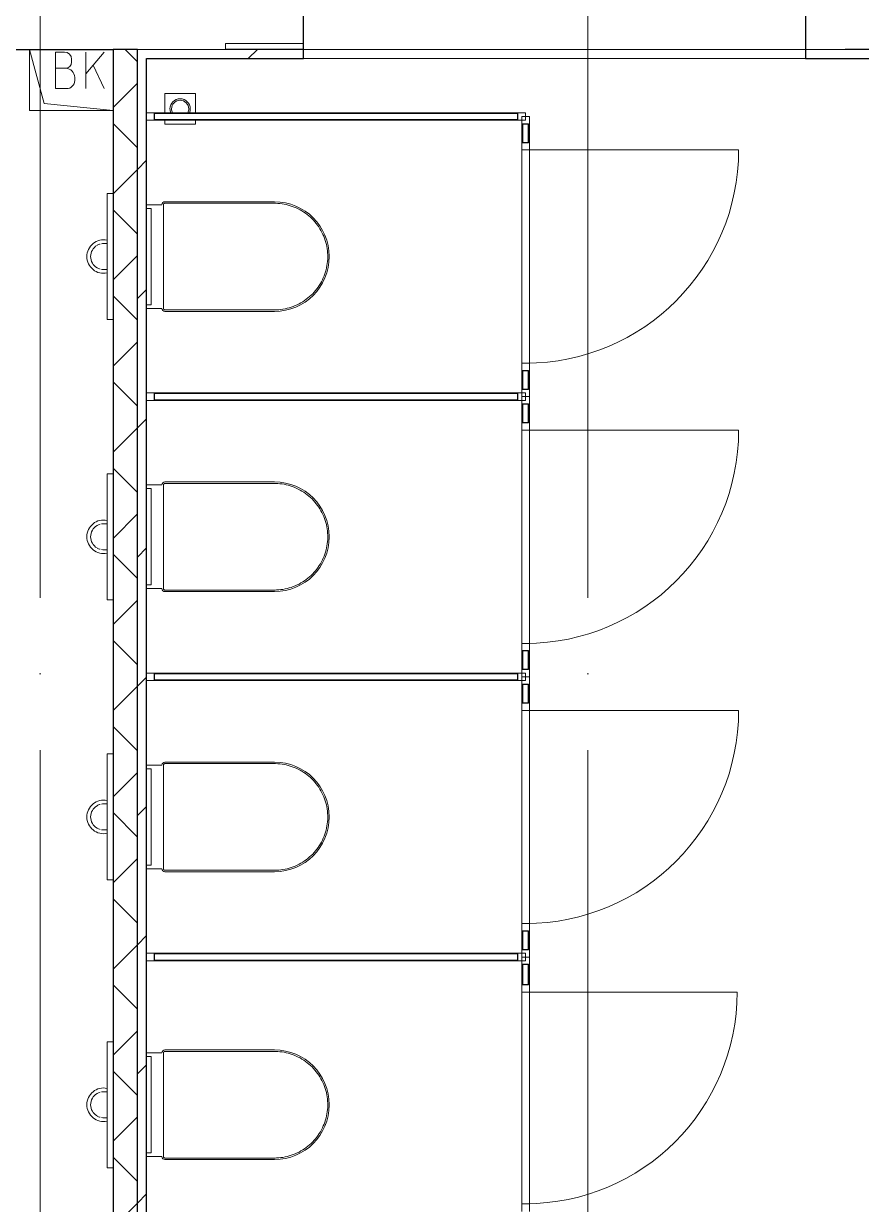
# Model space of a CAD drawing. Header units: millimetres. Extents: x -586848 to 520591, y -385801 to 675781.
# Drawn here: x 116819 to 119572, y 625079 to 628956 of the extents above; entities that cross this region are included whole.
import ezdxf

# ---------------------------------------------------------------- set-up
doc = ezdxf.new("R2010")
doc.units = ezdxf.units.MM
doc.linetypes.add('ADSK_Линия сетки', pattern=[25, 20, -2.5, 0, -2.5])
for name, color, linetype, lineweight in [('Витраж', 7, 'Continuous', 9), ('Двери', 252, 'Continuous', 9), ('Оси', 252, 'Continuous', 9), ('Перекрытие', 252, 'Continuous', 18), ('Сантехника', 252, 'Continuous', 9), ('Стены внутренние', 7, 'Continuous', 18), ('Стены наружные', 7, 'Continuous', 18), ('Стены разрез', 7, 'Continuous', 30)]:
    doc.layers.add(name, color=color, linetype=linetype, lineweight=lineweight)

# ---------------------------------------------------------------- blocks, each defined once
blk = doc.blocks.new('2 этаж')
at = {"color": 251, "lineweight": 18, "true_color": 0x636466}
for p, q in [((117641, -3839.3), (117689.1, -4016.4)), ((117641, -4039.3), (117641, -3839.3)), ((117756.3, -3847.9), (117726.3, -3847.9)), ((117726.3, -3847.9), (117726.3, -3967.9)), ((117779.6, -3881.2), (117779.6, -3871.2)), ((117886.3, -3847.9), (117826.3, -3919.4)), ((117826.3, -3967.9), (117826.3, -3847.9)), ((117759.6, -3901.2), (117726.3, -3901.2)), ((117886.3, -3967.9), (117850.3, -3890.8)), ((117789.6, -3941.2), (117789.6, -3931.2)), ((117726.3, -3967.9), (117762.9, -3967.9)), ((117689.1, -4016.4), (117916, -4039.3)), ((117916, -4039.3), (117641, -4039.3))]:
    blk.add_line(p, q, dxfattribs=at)
for centre, radius, start, end in [((117756.3, -3871.2), 23.3, 0, 90), ((117759.6, -3881.2), 20, 270, 0), ((117759.6, -3931.2), 30, 0, 90), ((117762.9, -3941.2), 26.7, 270, 0)]:
    blk.add_arc(centre, radius, start, end, dxfattribs=at)
at = {"layer": 'Витраж', "color": 251, "lineweight": 18, "true_color": 0x636466, "extrusion": (0, 0, -1)}
for p, q in [((118051, -4046.8), (118026, -4046.8)), ((118026, -4046.8), (118026, -4071.8)), ((118051, -4071.8), (118051, -4046.8)), ((119283.5, -4059.3), (119258.5, -4059.3)), ((119258.5, -4059.3), (119258.5, -4084.3)), ((119283.5, -4084.3), (119283.5, -4059.3)), ((118026, -4071.8), (118051, -4071.8)), ((119258.5, -4084.3), (119283.5, -4084.3)), ((119283.5, -4144.3), (119258.5, -4144.3)), ((119258.5, -4144.3), (119258.5, -4169.3)), ((119283.5, -4169.3), (119283.5, -4144.3)), ((119258.5, -4169.3), (119283.5, -4169.3)), ((119283.5, -4869.3), (119258.5, -4869.3)), ((119258.5, -4869.3), (119258.5, -4894.3)), ((119283.5, -4894.3), (119283.5, -4869.3)), ((119258.5, -4894.3), (119283.5, -4894.3)), ((119271, -4966.8), (119246, -4966.8)), ((119246, -4966.8), (119246, -4991.8)), ((119246, -4991.8), (119271, -4991.8)), ((119283.5, -4979.3), (119258.5, -4979.3)), ((119258.5, -4979.3), (119258.5, -5004.3)), ((119271, -4991.8), (119271, -4966.8)), ((119283.5, -5004.3), (119283.5, -4979.3)), ((119258.5, -5004.3), (119283.5, -5004.3)), ((119283.5, -5064.3), (119258.5, -5064.3)), ((119258.5, -5064.3), (119258.5, -5089.3)), ((119283.5, -5089.3), (119283.5, -5064.3)), ((119258.5, -5089.3), (119283.5, -5089.3)), ((119283.5, -5789.3), (119258.5, -5789.3)), ((119258.5, -5789.3), (119258.5, -5814.3)), ((119258.5, -5814.3), (119283.5, -5814.3)), ((119283.5, -5814.3), (119283.5, -5789.3)), ((119271, -5886.8), (119246, -5886.8)), ((119246, -5886.8), (119246, -5911.8)), ((119271, -5911.8), (119271, -5886.8)), ((119246, -5911.8), (119271, -5911.8)), ((119283.5, -5899.3), (119258.5, -5899.3)), ((119258.5, -5899.3), (119258.5, -5924.3)), ((119258.5, -5924.3), (119283.5, -5924.3)), ((119283.5, -5924.3), (119283.5, -5899.3)), ((119283.5, -5984.3), (119258.5, -5984.3)), ((119258.5, -5984.3), (119258.5, -6009.3)), ((119258.5, -6009.3), (119283.5, -6009.3)), ((119283.5, -6009.3), (119283.5, -5984.3)), ((119283.5, -6709.3), (119258.5, -6709.3)), ((119258.5, -6709.3), (119258.5, -6734.3)), ((119258.5, -6734.3), (119283.5, -6734.3)), ((119283.5, -6734.3), (119283.5, -6709.3)), ((119271, -6806.8), (119246, -6806.8)), ((119246, -6806.8), (119246, -6831.8)), ((119283.5, -6819.3), (119258.5, -6819.3)), ((119258.5, -6819.3), (119258.5, -6844.3)), ((119271, -6831.8), (119271, -6806.8)), ((119283.5, -6844.3), (119283.5, -6819.3)), ((119246, -6831.8), (119271, -6831.8)), ((119258.5, -6844.3), (119283.5, -6844.3)), ((119283.5, -6909.3), (119258.5, -6909.3)), ((119258.5, -6909.3), (119258.5, -6934.3)), ((119258.5, -6934.3), (119283.5, -6934.3)), ((119283.5, -6934.3), (119283.5, -6909.3)), ((119283.5, -7629.3), (119258.5, -7629.3)), ((119258.5, -7629.3), (119258.5, -7654.3)), ((119283.5, -7654.3), (119283.5, -7629.3))]:
    blk.add_line(p, q, dxfattribs=at)
at = {"layer": 'Витраж', "color": 251, "true_color": 0x636466}
for p, q in [((118051, -4046.8), (119246, -4046.8)), ((118051, -4071.8), (119246, -4071.8)), ((119258.5, -4084.3), (119258.5, -4144.3)), ((119283.5, -4084.3), (119283.5, -4144.3)), ((119258.5, -4169.3), (119258.5, -4869.3)), ((119283.5, -4169.3), (119283.5, -4869.3)), ((119258.5, -4894.3), (119258.5, -4954.3)), ((119283.5, -4894.3), (119283.5, -4954.3)), ((119246, -4966.8), (118051, -4966.8)), ((119246, -4991.8), (118051, -4991.8)), ((119258.5, -5004.3), (119258.5, -5064.3)), ((119283.5, -5004.3), (119283.5, -5064.3)), ((119258.5, -5089.3), (119258.5, -5789.3)), ((119283.5, -5089.3), (119283.5, -5789.3)), ((119258.5, -5814.3), (119258.5, -5874.3)), ((119283.5, -5814.3), (119283.5, -5874.3)), ((119246, -5886.8), (118051, -5886.8)), ((119246, -5911.8), (118051, -5911.8)), ((119258.5, -5924.3), (119258.5, -5984.3)), ((119283.5, -5924.3), (119283.5, -5984.3)), ((119258.5, -6009.3), (119258.5, -6709.3)), ((119283.5, -6009.3), (119283.5, -6709.3)), ((119258.5, -6734.3), (119258.5, -6794.3)), ((119283.5, -6734.3), (119283.5, -6794.3)), ((119246, -6806.8), (118051, -6806.8)), ((119246, -6831.8), (118051, -6831.8)), ((119258.5, -6844.3), (119258.5, -6909.3)), ((119283.5, -6844.3), (119283.5, -6909.3)), ((119258.5, -6934.3), (119258.5, -7629.3)), ((119283.5, -6934.3), (119283.5, -7629.3))]:
    blk.add_line(p, q, dxfattribs=at)
at = {"layer": 'Витраж', "color": 251, "lineweight": 18, "true_color": 0x636466}
for p, q in [((119271, -4046.8), (119246, -4046.8)), ((119246, -4046.8), (119246, -4071.8)), ((119271, -4071.8), (119271, -4046.8)), ((119246, -4071.8), (119271, -4071.8)), ((119283.5, -4954.3), (119258.5, -4954.3)), ((119258.5, -4954.3), (119258.5, -4979.3)), ((119283.5, -4979.3), (119283.5, -4954.3)), ((118051, -4966.8), (118026, -4966.8)), ((118026, -4966.8), (118026, -4991.8)), ((118026, -4991.8), (118051, -4991.8)), ((118051, -4991.8), (118051, -4966.8)), ((119258.5, -4979.3), (119283.5, -4979.3)), ((118051, -5886.8), (118026, -5886.8)), ((118026, -5886.8), (118026, -5911.8)), ((118051, -5911.8), (118051, -5886.8)), ((119283.5, -5874.3), (119258.5, -5874.3)), ((119258.5, -5874.3), (119258.5, -5899.3)), ((119283.5, -5899.3), (119283.5, -5874.3)), ((118026, -5911.8), (118051, -5911.8)), ((119258.5, -5899.3), (119283.5, -5899.3)), ((118051, -6806.8), (118026, -6806.8)), ((118026, -6806.8), (118026, -6831.8)), ((118051, -6831.8), (118051, -6806.8)), ((119283.5, -6794.3), (119258.5, -6794.3)), ((119258.5, -6794.3), (119258.5, -6819.3)), ((119258.5, -6819.3), (119283.5, -6819.3)), ((119283.5, -6819.3), (119283.5, -6794.3)), ((118026, -6831.8), (118051, -6831.8))]:
    blk.add_line(p, q, dxfattribs=at)
at = {"layer": 'Двери', "color": 251, "true_color": 0x636466}
for p, q in [((119283.5, -4169.3), (119971, -4169.3)), ((119283.5, -5089.3), (119971, -5089.3)), ((119283.5, -6009.3), (119971, -6009.3)), ((119283.5, -6934.3), (119966, -6934.3))]:
    blk.add_line(p, q, dxfattribs=at)
for centre, radius in [((119271, -4169.3), 700), ((119271, -5089.3), 700), ((119271, -6009.3), 700), ((119271, -6934.3), 695)]:
    blk.add_arc(centre, radius, 270, 0, dxfattribs=at)
at = {"layer": 'Оси', "color": 251, "linetype": 'ADSK_Линия сетки', "ltscale": 100, "true_color": 0x636466}
for p, q in [((117676, -1139.3), (117676, -32265.4)), ((119476, -1139.3), (119476, -32265.4)), ((170543.3, -3839.3), (93565.9, -3839.3))]:
    blk.add_line(p, q, dxfattribs=at)
at = {"layer": 'Перекрытие', "color": 251, "ltscale": 100, "true_color": 0x636466}
for p, q in [((117641, -4039.3), (117641, -3839.3)), ((117916, -4039.3), (117641, -4039.3))]:
    blk.add_line(p, q, dxfattribs=at)
at = {"layer": 'Сантехника', "color": 251, "true_color": 0x636466}
for p, q in [((118186, -3984.3), (118086, -3984.3)), ((118086, -3984.3), (118086, -4046.8)), ((118186, -4046.8), (118186, -3984.3)), ((118086, -4071.8), (118086, -4084.3)), ((118086, -4084.3), (118186, -4084.3)), ((118186, -4084.3), (118186, -4071.8)), ((118446, -4339.3), (118086, -4339.3)), ((118076, -4349.3), (118026, -4349.3)), ((118026, -4361), (118041, -4361)), ((118041, -4361), (118041, -4677.5)), ((118081, -4349.3), (118081, -4689.3)), ((118446, -4344.3), (118086, -4344.3)), ((118041, -4677.5), (118026, -4677.5)), ((118026, -4689.3), (118076, -4689.3)), ((118086, -4694.3), (118446, -4694.3)), ((118086, -4699.3), (118446, -4699.3)), ((118076, -5269.3), (118026, -5269.3)), ((118081, -5269.3), (118081, -5609.3)), ((118446, -5259.3), (118086, -5259.3)), ((118446, -5264.3), (118086, -5264.3)), ((118026, -5281), (118041, -5281)), ((118041, -5281), (118041, -5597.5)), ((118041, -5597.5), (118026, -5597.5)), ((118026, -5609.3), (118076, -5609.3)), ((118086, -5614.3), (118446, -5614.3)), ((118086, -5619.3), (118446, -5619.3)), ((118076, -6189.3), (118026, -6189.3)), ((118026, -6201), (118041, -6201)), ((118041, -6201), (118041, -6517.5)), ((118081, -6189.3), (118081, -6529.3)), ((118446, -6179.3), (118086, -6179.3)), ((118446, -6184.3), (118086, -6184.3)), ((118041, -6517.5), (118026, -6517.5)), ((118026, -6529.3), (118076, -6529.3)), ((118086, -6534.3), (118446, -6534.3)), ((118086, -6539.3), (118446, -6539.3)), ((118446, -7124.3), (118086, -7124.3)), ((118446, -7129.3), (118086, -7129.3)), ((118076, -7134.3), (118026, -7134.3)), ((118026, -7146), (118041, -7146)), ((118041, -7146), (118041, -7462.5)), ((118081, -7134.3), (118081, -7474.3)), ((118041, -7462.5), (118026, -7462.5)), ((118026, -7474.3), (118076, -7474.3)), ((118086, -7479.3), (118446, -7479.3)), ((118086, -7484.3), (118446, -7484.3))]:
    blk.add_line(p, q, dxfattribs=at)
at = {"layer": 'Сантехника', "color": 251, "lineweight": 9, "true_color": 0x636466}
for p, q in [((117916, -4312.5), (117896, -4312.5)), ((117896, -4312.5), (117896, -4337.5)), ((117896, -4701), (117896, -4337.5)), ((117896, -4701), (117896, -4726)), ((117896, -4726), (117916, -4726)), ((117916, -5232.5), (117896, -5232.5)), ((117896, -5232.5), (117896, -5257.5)), ((117896, -5621), (117896, -5257.5)), ((117896, -5621), (117896, -5646)), ((117896, -5646), (117916, -5646)), ((117916, -6152.5), (117896, -6152.5)), ((117896, -6152.5), (117896, -6177.5)), ((117896, -6541), (117896, -6177.5)), ((117896, -6541), (117896, -6566)), ((117896, -6566), (117916, -6566)), ((117916, -7097.5), (117896, -7097.5)), ((117896, -7097.5), (117896, -7122.5)), ((117896, -7486), (117896, -7122.5)), ((117896, -7486), (117896, -7511)), ((117896, -7511), (117916, -7511))]:
    blk.add_line(p, q, dxfattribs=at)
at = {"layer": 'Сантехника', "color": 251, "true_color": 0x636466, "flags": 128}
for points in [[(118086, -4344.3), (118085.8, -4344.3), (118085.6, -4344.3), (118085.4, -4344.3), (118085.2, -4344.3), (118085, -4344.4), (118084.8, -4344.4), (118084.6, -4344.4), (118084.4, -4344.5), (118084.2, -4344.6), (118084.1, -4344.6), (118083.9, -4344.7), (118083.7, -4344.8), (118083.5, -4344.9), (118083.4, -4345), (118083.2, -4345.1), (118083, -4345.2), (118082.9, -4345.4), (118082.7, -4345.5), (118082.6, -4345.6), (118082.4, -4345.8), (118082.3, -4345.9), (118082.2, -4346.1), (118082, -4346.2), (118081.9, -4346.4), (118081.8, -4346.6), (118081.7, -4346.7), (118081.6, -4346.9), (118081.5, -4347.1), (118081.4, -4347.3), (118081.3, -4347.4), (118081.3, -4347.6), (118081.2, -4347.8), (118081.2, -4348), (118081.1, -4348.2), (118081.1, -4348.4), (118081, -4348.6), (118081, -4348.8), (118081, -4349), (118081, -4349.2), (118081, -4349.3)], [(118446, -4694.3), (118453, -4694.1), (118460, -4693.7), (118467, -4693), (118473.9, -4692), (118480.8, -4690.8), (118487.6, -4689.2), (118494.4, -4687.4), (118501.1, -4685.4), (118507.7, -4683), (118514.2, -4680.4), (118520.5, -4677.6), (118526.8, -4674.5), (118533, -4671.1), (118539, -4667.5), (118544.8, -4663.7), (118550.5, -4659.6), (118556, -4655.3), (118561.4, -4650.8), (118566.6, -4646.1), (118571.5, -4641.2), (118576.3, -4636.1), (118580.9, -4630.8), (118585.2, -4625.3), (118589.4, -4619.6), (118593.3, -4613.8), (118596.9, -4607.8), (118600.3, -4601.7), (118603.5, -4595.5), (118606.4, -4589.1), (118609.1, -4582.7), (118611.5, -4576.1), (118613.7, -4569.4), (118615.5, -4562.7), (118617.1, -4555.9), (118618.5, -4549), (118619.5, -4542.1), (118620.3, -4535.1), (118620.8, -4528.1), (118621, -4521.1), (118620.9, -4514.1), (118620.6, -4507.2), (118620, -4500.2), (118619.1, -4493.2), (118617.9, -4486.3), (118616.4, -4479.5), (118614.7, -4472.7), (118612.7, -4466), (118610.4, -4459.4), (118607.9, -4452.8), (118605.1, -4446.4), (118602.1, -4440.1), (118598.8, -4433.9), (118595.3, -4427.9), (118591.5, -4422), (118587.5, -4416.3), (118583.3, -4410.7), (118578.8, -4405.3), (118574.1, -4400.1), (118569.3, -4395), (118564.2, -4390.2), (118559, -4385.6), (118553.5, -4381.2), (118547.9, -4377), (118542.1, -4373), (118536.2, -4369.3), (118530.2, -4365.8), (118523.9, -4362.6), (118517.6, -4359.6), (118511.2, -4356.8), (118504.6, -4354.4), (118498, -4352.2), (118491.3, -4350.2), (118484.5, -4348.5), (118477.6, -4347.1), (118470.7, -4346), (118463.8, -4345.2), (118456.8, -4344.6), (118449.8, -4344.3), (118446, -4344.3)], [(118081, -4689.3), (118081, -4689.5), (118081, -4689.7), (118081, -4689.9), (118081.1, -4690), (118081.1, -4690.2), (118081.1, -4690.4), (118081.2, -4690.6), (118081.3, -4690.8), (118081.3, -4691), (118081.4, -4691.2), (118081.5, -4691.4), (118081.6, -4691.6), (118081.7, -4691.7), (118081.8, -4691.9), (118081.9, -4692.1), (118082, -4692.2), (118082.1, -4692.4), (118082.2, -4692.6), (118082.4, -4692.7), (118082.5, -4692.8), (118082.7, -4693), (118082.8, -4693.1), (118083, -4693.2), (118083.1, -4693.3), (118083.3, -4693.5), (118083.5, -4693.6), (118083.6, -4693.7), (118083.8, -4693.8), (118084, -4693.8), (118084.2, -4693.9), (118084.4, -4694), (118084.6, -4694), (118084.8, -4694.1), (118085, -4694.1), (118085.2, -4694.2), (118085.4, -4694.2), (118085.6, -4694.2), (118085.8, -4694.2), (118086, -4694.3), (118086, -4694.3)], [(118086, -5264.3), (118085.8, -5264.3), (118085.6, -5264.3), (118085.4, -5264.3), (118085.2, -5264.3), (118085, -5264.4), (118084.8, -5264.4), (118084.6, -5264.4), (118084.4, -5264.5), (118084.2, -5264.6), (118084.1, -5264.6), (118083.9, -5264.7), (118083.7, -5264.8), (118083.5, -5264.9), (118083.4, -5265), (118083.2, -5265.1), (118083, -5265.2), (118082.9, -5265.4), (118082.7, -5265.5), (118082.6, -5265.6), (118082.4, -5265.8), (118082.3, -5265.9), (118082.2, -5266.1), (118082, -5266.2), (118081.9, -5266.4), (118081.8, -5266.6), (118081.7, -5266.7), (118081.6, -5266.9), (118081.5, -5267.1), (118081.4, -5267.3), (118081.3, -5267.4), (118081.3, -5267.6), (118081.2, -5267.8), (118081.2, -5268), (118081.1, -5268.2), (118081.1, -5268.4), (118081, -5268.6), (118081, -5268.8), (118081, -5269), (118081, -5269.2), (118081, -5269.3)], [(118446, -5614.3), (118453, -5614.1), (118460, -5613.7), (118467, -5613), (118473.9, -5612), (118480.8, -5610.8), (118487.6, -5609.2), (118494.4, -5607.4), (118501.1, -5605.4), (118507.7, -5603), (118514.2, -5600.4), (118520.5, -5597.6), (118526.8, -5594.5), (118533, -5591.1), (118539, -5587.5), (118544.8, -5583.7), (118550.5, -5579.6), (118556, -5575.3), (118561.4, -5570.8), (118566.6, -5566.1), (118571.5, -5561.2), (118576.3, -5556.1), (118580.9, -5550.8), (118585.2, -5545.3), (118589.4, -5539.6), (118593.3, -5533.8), (118596.9, -5527.8), (118600.3, -5521.7), (118603.5, -5515.5), (118606.4, -5509.1), (118609.1, -5502.7), (118611.5, -5496.1), (118613.7, -5489.4), (118615.5, -5482.7), (118617.1, -5475.9), (118618.5, -5469), (118619.5, -5462.1), (118620.3, -5455.1), (118620.8, -5448.1), (118621, -5441.1), (118620.9, -5434.1), (118620.6, -5427.2), (118620, -5420.2), (118619.1, -5413.2), (118617.9, -5406.3), (118616.4, -5399.5), (118614.7, -5392.7), (118612.7, -5386), (118610.4, -5379.4), (118607.9, -5372.8), (118605.1, -5366.4), (118602.1, -5360.1), (118598.8, -5353.9), (118595.3, -5347.9), (118591.5, -5342), (118587.5, -5336.3), (118583.3, -5330.7), (118578.8, -5325.3), (118574.1, -5320.1), (118569.3, -5315), (118564.2, -5310.2), (118559, -5305.6), (118553.5, -5301.2), (118547.9, -5297), (118542.1, -5293), (118536.2, -5289.3), (118530.2, -5285.8), (118523.9, -5282.6), (118517.6, -5279.6), (118511.2, -5276.8), (118504.6, -5274.4), (118498, -5272.2), (118491.3, -5270.2), (118484.5, -5268.5), (118477.6, -5267.1), (118470.7, -5266), (118463.8, -5265.2), (118456.8, -5264.6), (118449.8, -5264.3), (118446, -5264.3)], [(118081, -5609.3), (118081, -5609.5), (118081, -5609.7), (118081, -5609.9), (118081.1, -5610), (118081.1, -5610.2), (118081.1, -5610.4), (118081.2, -5610.6), (118081.3, -5610.8), (118081.3, -5611), (118081.4, -5611.2), (118081.5, -5611.4), (118081.6, -5611.6), (118081.7, -5611.7), (118081.8, -5611.9), (118081.9, -5612.1), (118082, -5612.2), (118082.1, -5612.4), (118082.2, -5612.6), (118082.4, -5612.7), (118082.5, -5612.8), (118082.7, -5613), (118082.8, -5613.1), (118083, -5613.2), (118083.1, -5613.3), (118083.3, -5613.5), (118083.5, -5613.6), (118083.6, -5613.7), (118083.8, -5613.8), (118084, -5613.8), (118084.2, -5613.9), (118084.4, -5614), (118084.6, -5614), (118084.8, -5614.1), (118085, -5614.1), (118085.2, -5614.2), (118085.4, -5614.2), (118085.6, -5614.2), (118085.8, -5614.2), (118086, -5614.3), (118086, -5614.3)], [(118086, -6184.3), (118085.8, -6184.3), (118085.6, -6184.3), (118085.4, -6184.3), (118085.2, -6184.3), (118085, -6184.4), (118084.8, -6184.4), (118084.6, -6184.4), (118084.4, -6184.5), (118084.2, -6184.6), (118084.1, -6184.6), (118083.9, -6184.7), (118083.7, -6184.8), (118083.5, -6184.9), (118083.4, -6185), (118083.2, -6185.1), (118083, -6185.2), (118082.9, -6185.4), (118082.7, -6185.5), (118082.6, -6185.6), (118082.4, -6185.8), (118082.3, -6185.9), (118082.2, -6186.1), (118082, -6186.2), (118081.9, -6186.4), (118081.8, -6186.6), (118081.7, -6186.7), (118081.6, -6186.9), (118081.5, -6187.1), (118081.4, -6187.3), (118081.3, -6187.4), (118081.3, -6187.6), (118081.2, -6187.8), (118081.2, -6188), (118081.1, -6188.2), (118081.1, -6188.4), (118081, -6188.6), (118081, -6188.8), (118081, -6189), (118081, -6189.2), (118081, -6189.3)], [(118446, -6534.3), (118453, -6534.1), (118460, -6533.7), (118467, -6533), (118473.9, -6532), (118480.8, -6530.8), (118487.6, -6529.2), (118494.4, -6527.4), (118501.1, -6525.4), (118507.7, -6523), (118514.2, -6520.4), (118520.5, -6517.6), (118526.8, -6514.5), (118533, -6511.1), (118539, -6507.5), (118544.8, -6503.7), (118550.5, -6499.6), (118556, -6495.3), (118561.4, -6490.8), (118566.6, -6486.1), (118571.5, -6481.2), (118576.3, -6476.1), (118580.9, -6470.8), (118585.2, -6465.3), (118589.4, -6459.6), (118593.3, -6453.8), (118596.9, -6447.8), (118600.3, -6441.7), (118603.5, -6435.5), (118606.4, -6429.1), (118609.1, -6422.7), (118611.5, -6416.1), (118613.7, -6409.4), (118615.5, -6402.7), (118617.1, -6395.9), (118618.5, -6389), (118619.5, -6382.1), (118620.3, -6375.1), (118620.8, -6368.1), (118621, -6361.1), (118620.9, -6354.1), (118620.6, -6347.2), (118620, -6340.2), (118619.1, -6333.2), (118617.9, -6326.3), (118616.4, -6319.5), (118614.7, -6312.7), (118612.7, -6306), (118610.4, -6299.4), (118607.9, -6292.8), (118605.1, -6286.4), (118602.1, -6280.1), (118598.8, -6273.9), (118595.3, -6267.9), (118591.5, -6262), (118587.5, -6256.3), (118583.3, -6250.7), (118578.8, -6245.3), (118574.1, -6240.1), (118569.3, -6235), (118564.2, -6230.2), (118559, -6225.6), (118553.5, -6221.2), (118547.9, -6217), (118542.1, -6213), (118536.2, -6209.3), (118530.2, -6205.8), (118523.9, -6202.6), (118517.6, -6199.6), (118511.2, -6196.8), (118504.6, -6194.4), (118498, -6192.2), (118491.3, -6190.2), (118484.5, -6188.5), (118477.6, -6187.1), (118470.7, -6186), (118463.8, -6185.2), (118456.8, -6184.6), (118449.8, -6184.3), (118446, -6184.3)], [(118081, -6529.3), (118081, -6529.5), (118081, -6529.7), (118081, -6529.9), (118081.1, -6530), (118081.1, -6530.2), (118081.1, -6530.4), (118081.2, -6530.6), (118081.3, -6530.8), (118081.3, -6531), (118081.4, -6531.2), (118081.5, -6531.4), (118081.6, -6531.6), (118081.7, -6531.7), (118081.8, -6531.9), (118081.9, -6532.1), (118082, -6532.2), (118082.1, -6532.4), (118082.2, -6532.6), (118082.4, -6532.7), (118082.5, -6532.8), (118082.7, -6533), (118082.8, -6533.1), (118083, -6533.2), (118083.1, -6533.3), (118083.3, -6533.5), (118083.5, -6533.6), (118083.6, -6533.7), (118083.8, -6533.8), (118084, -6533.8), (118084.2, -6533.9), (118084.4, -6534), (118084.6, -6534), (118084.8, -6534.1), (118085, -6534.1), (118085.2, -6534.2), (118085.4, -6534.2), (118085.6, -6534.2), (118085.8, -6534.2), (118086, -6534.3), (118086, -6534.3)], [(118086, -7129.3), (118085.8, -7129.3), (118085.6, -7129.3), (118085.4, -7129.3), (118085.2, -7129.3), (118085, -7129.4), (118084.8, -7129.4), (118084.6, -7129.4), (118084.4, -7129.5), (118084.2, -7129.6), (118084.1, -7129.6), (118083.9, -7129.7), (118083.7, -7129.8), (118083.5, -7129.9), (118083.4, -7130), (118083.2, -7130.1), (118083, -7130.2), (118082.9, -7130.4), (118082.7, -7130.5), (118082.6, -7130.6), (118082.4, -7130.8), (118082.3, -7130.9), (118082.2, -7131.1), (118082, -7131.2), (118081.9, -7131.4), (118081.8, -7131.6), (118081.7, -7131.7), (118081.6, -7131.9), (118081.5, -7132.1), (118081.4, -7132.3), (118081.3, -7132.4), (118081.3, -7132.6), (118081.2, -7132.8), (118081.2, -7133), (118081.1, -7133.2), (118081.1, -7133.4), (118081, -7133.6), (118081, -7133.8), (118081, -7134), (118081, -7134.2), (118081, -7134.3)], [(118446, -7479.3), (118453, -7479.1), (118460, -7478.7), (118467, -7478), (118473.9, -7477), (118480.8, -7475.8), (118487.6, -7474.2), (118494.4, -7472.4), (118501.1, -7470.4), (118507.7, -7468), (118514.2, -7465.4), (118520.5, -7462.6), (118526.8, -7459.5), (118533, -7456.1), (118539, -7452.5), (118544.8, -7448.7), (118550.5, -7444.6), (118556, -7440.3), (118561.4, -7435.8), (118566.6, -7431.1), (118571.5, -7426.2), (118576.3, -7421.1), (118580.9, -7415.8), (118585.2, -7410.3), (118589.4, -7404.6), (118593.3, -7398.8), (118596.9, -7392.8), (118600.3, -7386.7), (118603.5, -7380.5), (118606.4, -7374.1), (118609.1, -7367.7), (118611.5, -7361.1), (118613.7, -7354.4), (118615.5, -7347.7), (118617.1, -7340.9), (118618.5, -7334), (118619.5, -7327.1), (118620.3, -7320.1), (118620.8, -7313.1), (118621, -7306.1), (118620.9, -7299.1), (118620.6, -7292.2), (118620, -7285.2), (118619.1, -7278.2), (118617.9, -7271.3), (118616.4, -7264.5), (118614.7, -7257.7), (118612.7, -7251), (118610.4, -7244.4), (118607.9, -7237.8), (118605.1, -7231.4), (118602.1, -7225.1), (118598.8, -7218.9), (118595.3, -7212.9), (118591.5, -7207), (118587.5, -7201.3), (118583.3, -7195.7), (118578.8, -7190.3), (118574.1, -7185.1), (118569.3, -7180), (118564.2, -7175.2), (118559, -7170.6), (118553.5, -7166.2), (118547.9, -7162), (118542.1, -7158), (118536.2, -7154.3), (118530.2, -7150.8), (118523.9, -7147.6), (118517.6, -7144.6), (118511.2, -7141.8), (118504.6, -7139.4), (118498, -7137.2), (118491.3, -7135.2), (118484.5, -7133.5), (118477.6, -7132.1), (118470.7, -7131), (118463.8, -7130.2), (118456.8, -7129.6), (118449.8, -7129.3), (118446, -7129.3)], [(118081, -7474.3), (118081, -7474.5), (118081, -7474.7), (118081, -7474.9), (118081.1, -7475), (118081.1, -7475.2), (118081.1, -7475.4), (118081.2, -7475.6), (118081.3, -7475.8), (118081.3, -7476), (118081.4, -7476.2), (118081.5, -7476.4), (118081.6, -7476.6), (118081.7, -7476.7), (118081.8, -7476.9), (118081.9, -7477.1), (118082, -7477.2), (118082.1, -7477.4), (118082.2, -7477.6), (118082.4, -7477.7), (118082.5, -7477.8), (118082.7, -7478), (118082.8, -7478.1), (118083, -7478.2), (118083.1, -7478.3), (118083.3, -7478.5), (118083.5, -7478.6), (118083.6, -7478.7), (118083.8, -7478.8), (118084, -7478.8), (118084.2, -7478.9), (118084.4, -7479), (118084.6, -7479), (118084.8, -7479.1), (118085, -7479.1), (118085.2, -7479.2), (118085.4, -7479.2), (118085.6, -7479.2), (118085.8, -7479.2), (118086, -7479.3), (118086, -7479.3)]]:
    blk.add_lwpolyline(points, dxfattribs=at)
at = {"layer": 'Сантехника', "color": 251, "lineweight": 9, "true_color": 0x636466, "flags": 128}
for points in [[(117894.9, -4476.6), (117893.8, -4476.6), (117892.7, -4476.6), (117891.7, -4476.6), (117890.8, -4476.6), (117889.9, -4476.6), (117889.1, -4476.6), (117888.3, -4476.6), (117887.6, -4476.6), (117887, -4476.6), (117886.4, -4476.6), (117886, -4476.6), (117885.6, -4476.6), (117885.2, -4476.6), (117884.9, -4476.6), (117884.7, -4476.6), (117884.6, -4476.6), (117884.6, -4476.6), (117884.6, -4476.6)], [(117884.6, -4562), (117884.6, -4562), (117884.7, -4562), (117884.9, -4562), (117885.1, -4562), (117885.5, -4562), (117885.8, -4562), (117886.3, -4562), (117886.8, -4562), (117887.4, -4562), (117888.1, -4562), (117888.8, -4562), (117889.6, -4562), (117890.5, -4562), (117891.4, -4562), (117892.4, -4562), (117893.5, -4562), (117894.6, -4562), (117895.7, -4562)], [(117894.9, -5396.6), (117893.8, -5396.6), (117892.7, -5396.6), (117891.7, -5396.6), (117890.8, -5396.6), (117889.9, -5396.6), (117889.1, -5396.6), (117888.3, -5396.6), (117887.6, -5396.6), (117887, -5396.6), (117886.4, -5396.6), (117886, -5396.6), (117885.6, -5396.6), (117885.2, -5396.6), (117884.9, -5396.6), (117884.7, -5396.6), (117884.6, -5396.6), (117884.6, -5396.6), (117884.6, -5396.6)], [(117884.6, -5482), (117884.6, -5482), (117884.7, -5482), (117884.9, -5482), (117885.1, -5482), (117885.5, -5482), (117885.8, -5482), (117886.3, -5482), (117886.8, -5482), (117887.4, -5482), (117888.1, -5482), (117888.8, -5482), (117889.6, -5482), (117890.5, -5482), (117891.4, -5482), (117892.4, -5482), (117893.5, -5482), (117894.6, -5482), (117895.7, -5482)], [(117894.9, -6316.6), (117893.8, -6316.6), (117892.7, -6316.6), (117891.7, -6316.6), (117890.8, -6316.6), (117889.9, -6316.6), (117889.1, -6316.6), (117888.3, -6316.6), (117887.6, -6316.6), (117887, -6316.6), (117886.4, -6316.6), (117886, -6316.6), (117885.6, -6316.6), (117885.2, -6316.6), (117884.9, -6316.6), (117884.7, -6316.6), (117884.6, -6316.6), (117884.6, -6316.6), (117884.6, -6316.6)], [(117884.6, -6402), (117884.6, -6402), (117884.7, -6402), (117884.9, -6402), (117885.1, -6402), (117885.5, -6402), (117885.8, -6402), (117886.3, -6402), (117886.8, -6402), (117887.4, -6402), (117888.1, -6402), (117888.8, -6402), (117889.6, -6402), (117890.5, -6402), (117891.4, -6402), (117892.4, -6402), (117893.5, -6402), (117894.6, -6402), (117895.7, -6402)], [(117894.9, -7261.6), (117893.8, -7261.6), (117892.7, -7261.6), (117891.7, -7261.6), (117890.8, -7261.6), (117889.9, -7261.6), (117889.1, -7261.6), (117888.3, -7261.6), (117887.6, -7261.6), (117887, -7261.6), (117886.4, -7261.6), (117886, -7261.6), (117885.6, -7261.6), (117885.2, -7261.6), (117884.9, -7261.6), (117884.7, -7261.6), (117884.6, -7261.6), (117884.6, -7261.6), (117884.6, -7261.6)], [(117884.6, -7347), (117884.6, -7347), (117884.7, -7347), (117884.9, -7347), (117885.1, -7347), (117885.5, -7347), (117885.8, -7347), (117886.3, -7347), (117886.8, -7347), (117887.4, -7347), (117888.1, -7347), (117888.8, -7347), (117889.6, -7347), (117890.5, -7347), (117891.4, -7347), (117892.4, -7347), (117893.5, -7347), (117894.6, -7347), (117895.7, -7347)]]:
    blk.add_lwpolyline(points, dxfattribs=at)
at = {"layer": 'Сантехника', "color": 251, "true_color": 0x636466}
for centre, radius, start, end in [((118136, -4034.3), 33.3, 0, 180), ((118136, -4034.3), 28.3, 0, 180), ((118136, -4034.3), 33.3, 180, 202.2258), ((118136, -4034.3), 28.3, 180, 206.3415), ((118136, -4034.3), 28.3, 333.6585, 0), ((118136, -4034.3), 33.3, 337.7742, 0), ((118086, -4349.3), 10, 90, 180), ((118446, -4519.3), 180, 270, 90), ((118086, -4349.3), 5, 150, 180), ((118086, -4349.3), 5, 150, 180), ((118086, -4349.3), 5, 150, 180), ((118086, -4349.3), 5, 90, 120), ((118086, -4349.3), 5, 90, 120), ((118086, -4349.3), 5, 105, 120), ((118446, -4519.3), 175, 89.0922, 90), ((118446, -4519.3), 175, 89.0922, 90), ((118086, -4689.3), 10, 180, 270), ((118086, -4689.3), 5, 180, 210), ((118086, -4689.3), 5, 180, 210), ((118086, -4689.3), 5, 180, 210), ((118086, -4689.3), 5, 240, 270), ((118086, -4689.3), 5, 240, 270), ((118086, -4689.3), 5, 240, 255), ((118446, -4519.3), 175, 270, 270.9078), ((118446, -4519.3), 175, 270, 270.9078), ((118086, -5269.3), 10, 90, 180), ((118086, -5269.3), 5, 150, 180), ((118086, -5269.3), 5, 150, 180), ((118086, -5269.3), 5, 150, 180), ((118086, -5269.3), 5, 90, 120), ((118086, -5269.3), 5, 90, 120), ((118086, -5269.3), 5, 105, 120), ((118446, -5439.3), 180, 270, 90), ((118446, -5439.3), 175, 89.0922, 90), ((118446, -5439.3), 175, 89.0922, 90), ((118086, -5609.3), 10, 180, 270), ((118086, -5609.3), 5, 180, 210), ((118086, -5609.3), 5, 180, 210), ((118086, -5609.3), 5, 180, 210), ((118086, -5609.3), 5, 240, 270), ((118086, -5609.3), 5, 240, 270), ((118086, -5609.3), 5, 240, 255), ((118446, -5439.3), 175, 270, 270.9078), ((118446, -5439.3), 175, 270, 270.9078), ((118086, -6189.3), 10, 90, 180), ((118086, -6189.3), 5, 150, 180), ((118086, -6189.3), 5, 150, 180), ((118086, -6189.3), 5, 150, 180), ((118086, -6189.3), 5, 90, 120), ((118086, -6189.3), 5, 90, 120), ((118086, -6189.3), 5, 105, 120), ((118446, -6359.3), 180, 270, 90), ((118446, -6359.3), 175, 89.0922, 90), ((118446, -6359.3), 175, 89.0922, 90), ((118086, -6529.3), 10, 180, 270), ((118086, -6529.3), 5, 180, 210), ((118086, -6529.3), 5, 180, 210), ((118086, -6529.3), 5, 180, 210), ((118086, -6529.3), 5, 240, 270), ((118086, -6529.3), 5, 240, 270), ((118086, -6529.3), 5, 240, 255), ((118446, -6359.3), 175, 270, 270.9078), ((118446, -6359.3), 175, 270, 270.9078), ((118086, -7134.3), 10, 90, 180), ((118086, -7134.3), 5, 150, 180), ((118086, -7134.3), 5, 150, 180), ((118086, -7134.3), 5, 150, 180), ((118086, -7134.3), 5, 90, 120), ((118086, -7134.3), 5, 90, 120), ((118086, -7134.3), 5, 105, 120), ((118446, -7304.3), 180, 270, 90), ((118446, -7304.3), 175, 89.0922, 90), ((118446, -7304.3), 175, 89.0922, 90), ((118086, -7474.3), 10, 180, 270), ((118086, -7474.3), 5, 180, 210), ((118086, -7474.3), 5, 180, 210), ((118086, -7474.3), 5, 183.2235, 210), ((118086, -7474.3), 5, 240, 270), ((118086, -7474.3), 5, 240, 270), ((118086, -7474.3), 5, 240, 255), ((118446, -7304.3), 175, 270, 270.9078), ((118446, -7304.3), 175, 270, 270.9078)]:
    blk.add_arc(centre, radius, start, end, dxfattribs=at)
at = {"layer": 'Сантехника', "color": 251, "lineweight": 9, "true_color": 0x636466}
for centre, radius, start, end in [((117884.6, -4519.3), 55, 77.9742, 180), ((117884.6, -4519.3), 42.7, 120.4174, 180), ((117884.6, -4519.3), 42.7, 105, 120), ((117884.6, -4519.3), 42.7, 90, 99.1301), ((117884.6, -4519.3), 42.7, 90, 92.0828), ((117884.6, -4519.3), 42.7, 85.8024, 87.7583), ((117884.6, -4519.3), 55, 180, 282.0258), ((117884.6, -4519.3), 42.7, 180, 239.5826), ((117884.6, -4519.3), 42.7, 240, 255), ((117884.6, -4519.3), 42.7, 260.5014, 272.7572), ((117884.6, -4519.3), 42.7, 267.4662, 270), ((117884.6, -5439.3), 55, 77.9742, 180), ((117884.6, -5439.3), 42.7, 120.4174, 180), ((117884.6, -5439.3), 42.7, 105, 120), ((117884.6, -5439.3), 42.7, 90, 99.1301), ((117884.6, -5439.3), 42.7, 90, 92.0828), ((117884.6, -5439.3), 42.7, 85.8024, 87.7583), ((117884.6, -5439.3), 55, 180, 282.0258), ((117884.6, -5439.3), 42.7, 180, 239.5826), ((117884.6, -5439.3), 42.7, 240, 255), ((117884.6, -5439.3), 42.7, 260.5014, 272.7572), ((117884.6, -5439.3), 42.7, 267.4662, 270), ((117884.6, -6359.3), 55, 77.9742, 180), ((117884.6, -6359.3), 42.7, 105, 120), ((117884.6, -6359.3), 42.7, 90, 99.1301), ((117884.6, -6359.3), 42.7, 90, 92.0828), ((117884.6, -6359.3), 42.7, 85.8024, 87.7583), ((117884.6, -6359.3), 42.7, 120.4174, 180), ((117884.6, -6359.3), 55, 180, 282.0258), ((117884.6, -6359.3), 42.7, 180, 239.5826), ((117884.6, -6359.3), 42.7, 240, 255), ((117884.6, -6359.3), 42.7, 260.5014, 272.7572), ((117884.6, -6359.3), 42.7, 267.4662, 270), ((117884.6, -7304.3), 55, 77.9742, 180), ((117884.6, -7304.3), 42.7, 120.4174, 180), ((117884.6, -7304.3), 42.7, 105, 120), ((117884.6, -7304.3), 42.7, 90, 99.1301), ((117884.6, -7304.3), 42.7, 90, 92.0828), ((117884.6, -7304.3), 42.7, 85.8024, 87.7583), ((117884.6, -7304.3), 55, 180, 282.0258), ((117884.6, -7304.3), 42.7, 180, 239.5826), ((117884.6, -7304.3), 42.7, 240, 255), ((117884.6, -7304.3), 42.7, 260.5014, 272.7572), ((117884.6, -7304.3), 42.7, 267.4662, 270)]:
    blk.add_arc(centre, radius, start, end, dxfattribs=at)
at = {"layer": 'Стены внутренние', "color": 251, "lineweight": 30, "true_color": 0x636466}
for p, q in [((118541, -3839.3), (118541, -3289.3)), ((120191, -3289.3), (120191, -3839.3)), ((117516, -3839.3), (117916, -3839.3))]:
    blk.add_line(p, q, dxfattribs=at)
at = {"layer": 'Стены внутренние', "color": 251, "true_color": 0x636466}
for p, q in [((118284.9, -3839.3), (118284.9, -3819.3)), ((118284.9, -3819.3), (118541, -3819.3)), ((117996, -3839.3), (118284.9, -3839.3)), ((120191, -3839.3), (120321, -3839.3))]:
    blk.add_line(p, q, dxfattribs=at)
at = {"layer": 'Стены наружные', "color": 251, "lineweight": 30, "true_color": 0x636466}
for p, q in [((117916, -3839.3), (117916, -7769.3)), ((117996, -3839.3), (117916, -3839.3)), ((117996, -7769.3), (117996, -3839.3)), ((118026, -3869.3), (118541, -3869.3)), ((118026, -7739.3), (118026, -3869.3)), ((118541, -3839.3), (118284.9, -3839.3)), ((118541, -3869.3), (118541, -3839.3)), ((120191, -3839.3), (120191, -3869.3)), ((120191, -3869.3), (120451, -3869.3)), ((120481, -3839.3), (120321, -3839.3))]:
    blk.add_line(p, q, dxfattribs=at)
at = {"layer": 'Стены наружные', "color": 251, "linetype": 'Continuous', "lineweight": 9, "true_color": 0x636466}
for p, q in [((117996, -3879.6), (117955.7, -3839.3)), ((118359.9, -3869.3), (118389.9, -3839.3)), ((117916, -4030.3), (117996, -3950.3)), ((117996, -4162.4), (117916, -4082.4)), ((117996, -4233.2), (118026, -4203.2)), ((117916, -4313.2), (117996, -4233.2)), ((117996, -4445.3), (117916, -4365.3)), ((117916, -4596), (117996, -4516)), ((117996, -4728.1), (117916, -4648.1)), ((117996, -4657.4), (118026, -4627.4)), ((117916, -4878.8), (117996, -4798.8)), ((117996, -5011), (117916, -4931)), ((117996, -5081.7), (118026, -5051.7)), ((117916, -5161.7), (117996, -5081.7)), ((117996, -5293.8), (117916, -5213.8)), ((117916, -5444.5), (117996, -5364.5)), ((117996, -5576.6), (117916, -5496.6)), ((117996, -5506), (118026, -5476)), ((117916, -5727.4), (117996, -5647.4)), ((117996, -5859.5), (117916, -5779.5)), ((117916, -6010.2), (117996, -5930.2)), ((117996, -5930.2), (118026, -5900.2)), ((117996, -6142.3), (117916, -6062.3)), ((117916, -6293.1), (117996, -6213.1)), ((117996, -6425.2), (117916, -6345.2)), ((117996, -6354.5), (118026, -6324.5)), ((117916, -6575.9), (117996, -6495.9)), ((117996, -6708), (117916, -6628)), ((117916, -6858.7), (117996, -6778.7)), ((117996, -6778.7), (118026, -6748.7)), ((117996, -6990.9), (117916, -6910.9)), ((117916, -7141.6), (117996, -7061.6)), ((117996, -7273.7), (117916, -7193.7)), ((117996, -7203), (118026, -7173)), ((117916, -7424.4), (117996, -7344.4)), ((117996, -7556.5), (117916, -7476.5)), ((117996, -7627.3), (118026, -7597.3)), ((117916, -7707.3), (117996, -7627.3))]:
    blk.add_line(p, q, dxfattribs=at)
at = {"layer": 'Стены наружные', "color": 251, "true_color": 0x636466}
for p, q in [((118541, -3839.3), (120084.9, -3839.3)), ((120191, -3869.3), (118541, -3869.3))]:
    blk.add_line(p, q, dxfattribs=at)
at = {"layer": 'Стены разрез', "color": 251, "true_color": 0x636466}
for p, q in [((119246, -4049.3), (118051, -4049.3)), ((118051, -4049.3), (118051, -4069.3)), ((118051, -4069.3), (119246, -4069.3)), ((119246, -4069.3), (119246, -4049.3)), ((119281, -4084.3), (119261, -4084.3)), ((119261, -4084.3), (119261, -4144.3)), ((119281, -4144.3), (119281, -4084.3)), ((119261, -4144.3), (119281, -4144.3)), ((119281, -4894.3), (119261, -4894.3)), ((119261, -4894.3), (119261, -4954.3)), ((119281, -4954.3), (119281, -4894.3)), ((119261, -4954.3), (119281, -4954.3)), ((119246, -4969.3), (118051, -4969.3)), ((118051, -4969.3), (118051, -4989.3)), ((118051, -4989.3), (119246, -4989.3)), ((119246, -4989.3), (119246, -4969.3)), ((119281, -5004.3), (119261, -5004.3)), ((119261, -5004.3), (119261, -5064.3)), ((119281, -5064.3), (119281, -5004.3)), ((119261, -5064.3), (119281, -5064.3)), ((119281, -5814.3), (119261, -5814.3)), ((119261, -5814.3), (119261, -5874.3)), ((119281, -5874.3), (119281, -5814.3)), ((119246, -5889.3), (118051, -5889.3)), ((118051, -5889.3), (118051, -5909.3)), ((119246, -5909.3), (119246, -5889.3)), ((119261, -5874.3), (119281, -5874.3)), ((118051, -5909.3), (119246, -5909.3)), ((119281, -5924.3), (119261, -5924.3)), ((119261, -5924.3), (119261, -5984.3)), ((119281, -5984.3), (119281, -5924.3)), ((119261, -5984.3), (119281, -5984.3)), ((119281, -6734.3), (119261, -6734.3)), ((119261, -6734.3), (119261, -6794.3)), ((119281, -6794.3), (119281, -6734.3)), ((119246, -6809.3), (118051, -6809.3)), ((118051, -6809.3), (118051, -6829.3)), ((119246, -6829.3), (119246, -6809.3)), ((119261, -6794.3), (119281, -6794.3)), ((118051, -6829.3), (119246, -6829.3)), ((119281, -6844.3), (119261, -6844.3)), ((119261, -6844.3), (119261, -6909.3)), ((119281, -6909.3), (119281, -6844.3)), ((119261, -6909.3), (119281, -6909.3))]:
    blk.add_line(p, q, dxfattribs=at)

msp = doc.modelspace()

# ---------------------------------------------------------------- block references
msp.add_blockref('2 этаж', (-802.7, 632710.4))

doc.saveas('drawing.dxf')
